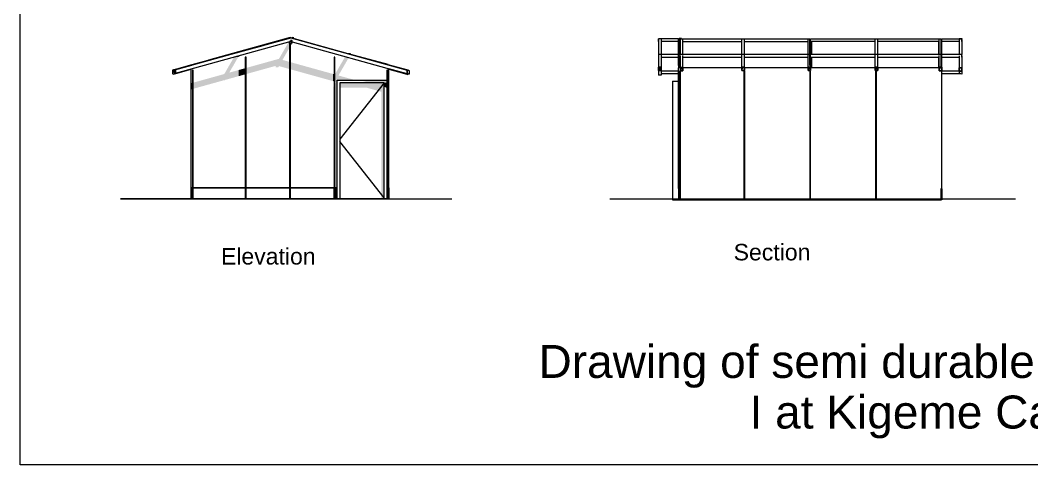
# Model space of a CAD drawing. Extents: x 4998 to 29504, y 981 to 19512.
# Drawn here: x 4998 to 20348, y 981 to 7724 of the extents above; entities that cross this region are included whole.
import ezdxf

# ---------------------------------------------------------------- set-up
doc = ezdxf.new("R2010")
doc.units = 0
doc.header["$MEASUREMENT"] = 0
for name, color, linetype, lineweight in [('A01_Esquisses.A_No_stylo__1', 7, 'Continuous', 5), ('A01_Esquisses.A_No_stylo__10', 134, 'Continuous', 5), ('B08_Murs ext_ Périphériques.B_No_stylo__161', 1, 'Continuous', 15), ('G04_Exter_ Environnement.G_No_stylo__110', 131, 'Continuous', 0), ('G04_Exter_ Environnement.G_No_stylo__30', 134, 'Continuous', 25)]:
    doc.layers.add(name, color=color, linetype=linetype, lineweight=lineweight)
for name, color, linetype, lineweight, true_color in [('B03_Constr_ Poteaux.B_No_stylo__189', 7, 'Continuous', 5, 0xb3b3b3), ('B03_Constr_ Poteaux.B_No_stylo__88', 7, 'Continuous', 13, 0xfd4435), ('B08_Murs ext_ Périphériques.B_No_stylo__189', 7, 'Continuous', 5, 0xb3b3b3), ('B08_Murs ext_ Périphériques.B_No_stylo__87', 7, 'Continuous', 13, 0x6a6a6a), ('C07_2D_ Textes_ Ttes échelle.C_No_stylo__66', 7, 'Continuous', 15, 0x5555ff), ('G04_Exter_ Environnement.G_No_stylo__189', 7, 'Continuous', 5, 0xb3b3b3), ('G04_Exter_ Environnement.G_No_stylo__90', 7, 'Continuous', 13, 0x00bfbf)]:
    doc.layers.add(name, color=color, linetype=linetype, lineweight=lineweight, true_color=true_color)
doc.styles.add('STYLE_GENERE_1', font='arial.ttf')

# ---------------------------------------------------------------- blocks, each defined once
blk = doc.blocks.new('*X16')
at = {"layer": 'G04_Exter_ Environnement.G_No_stylo__110', "linetype": 'Continuous'}
for p in [(14691, 6959), (14722, 7011)]:
    blk.add_line(p, (14722, 7011), dxfattribs=at)
blk = doc.blocks.new('Hachure_8')
at = {"layer": 'G04_Exter_ Environnement.G_No_stylo__110', "linetype": 'Continuous'}
blk.add_blockref('*X16', (0, 0), dxfattribs=at)
blk = doc.blocks.new('*X18')
at = {"layer": 'G04_Exter_ Environnement.G_No_stylo__110', "linetype": 'Continuous'}
for p, q in [((15015, 6962), (15031, 6989)), ((15031, 6989), (15043, 7008))]:
    blk.add_line(p, q, dxfattribs=at)
blk = doc.blocks.new('Hachure_9')
at = {"layer": 'G04_Exter_ Environnement.G_No_stylo__110', "linetype": 'Continuous'}
blk.add_blockref('*X18', (0, 0), dxfattribs=at)
blk = doc.blocks.new('*X20')
at = {"layer": 'G04_Exter_ Environnement.G_No_stylo__110', "linetype": 'Continuous'}
for p, q in [((15948, 6979), (15958, 6992)), ((15958, 6992), (15975, 7014))]:
    blk.add_line(p, q, dxfattribs=at)
blk = doc.blocks.new('Hachure_10')
at = {"layer": 'G04_Exter_ Environnement.G_No_stylo__110', "linetype": 'Continuous'}
blk.add_blockref('*X20', (0, 0), dxfattribs=at)
blk = doc.blocks.new('*X22')
at = {"layer": 'G04_Exter_ Environnement.G_No_stylo__110', "linetype": 'Continuous'}
for p, q in [((16962, 6982), (16952, 6963)), ((16973, 7004), (16962, 6982)), ((16978, 7014), (16973, 7004)), ((16980, 6962), (16992, 6980))]:
    blk.add_line(p, q, dxfattribs=at)
blk = doc.blocks.new('Hachure_11')
at = {"layer": 'G04_Exter_ Environnement.G_No_stylo__110', "linetype": 'Continuous'}
blk.add_blockref('*X22', (0, 0), dxfattribs=at)
blk = doc.blocks.new('*X24')
at = {"layer": 'G04_Exter_ Environnement.G_No_stylo__110', "linetype": 'Continuous'}
for p, q in [((17973, 6967), (17982, 6978)), ((17982, 6978), (18001, 7000)), ((18001, 7000), (18013, 7011))]:
    blk.add_line(p, q, dxfattribs=at)
blk = doc.blocks.new('Hachure_12')
at = {"layer": 'G04_Exter_ Environnement.G_No_stylo__110', "linetype": 'Continuous'}
blk.add_blockref('*X24', (0, 0), dxfattribs=at)
blk = doc.blocks.new('*X26')
at = {"layer": 'G04_Exter_ Environnement.G_No_stylo__110', "linetype": 'Continuous'}
for p, q in [((18944, 6977), (18966, 7007)), ((18966, 7007), (18968, 7011))]:
    blk.add_line(p, q, dxfattribs=at)
blk = doc.blocks.new('Hachure_13')
at = {"layer": 'G04_Exter_ Environnement.G_No_stylo__110', "linetype": 'Continuous'}
blk.add_blockref('*X26', (0, 0), dxfattribs=at)
blk = doc.blocks.new('*X28')
at = {"layer": 'G04_Exter_ Environnement.G_No_stylo__110', "linetype": 'Continuous'}
for p, q in [((19246, 6987), (19258, 7004)), ((19271, 6952), (19286, 6974))]:
    blk.add_line(p, q, dxfattribs=at)
blk = doc.blocks.new('Hachure_14')
at = {"layer": 'G04_Exter_ Environnement.G_No_stylo__110', "linetype": 'Continuous'}
blk.add_blockref('*X28', (0, 0), dxfattribs=at)

msp = doc.modelspace()

# ---------------------------------------------------------------- hatches: boundary and pattern name
at = {"layer": 'B03_Constr_ Poteaux.B_No_stylo__189', "linetype": 'Continuous', "lineweight": 0, "true_color": 0x595959}
for points in [[(9099.8, 7376.1), (9086.4, 7376.1), (9086.4, 7310.4), (9099.8, 7333.6)], [(9099.8, 7087.9), (9086.4, 7091.6), (9086.4, 6983.1), (9099.8, 6979.4)], [(7592.6, 6966.1), (7592.6, 5016.1), (7592.8, 5016.1), (7592.8, 5181.1), (7592.8, 6966.1)], [(7592.8, 5183.6), (7593.1, 5183.6), (7593.1, 6966.1), (7592.8, 6966.1)], [(8411.4, 6903), (8424.8, 6906.8), (8424.8, 6999.7), (8411.4, 6996)], [(10593.1, 6955.3), (10593.2, 6955.2), (10593.2, 6966.1), (10593.1, 6966.1)], [(7624.5, 6777.3), (7611.1, 6773.6), (7611.1, 6680.7), (7624.5, 6684.4)], [(9772.7, 6900.9), (9760.8, 6904.2), (9760.8, 6795.7), (9774.2, 6792), (9774.2, 6903.4)], [(9760.8, 5183.6), (9774.2, 5183.6), (9774.2, 6753.9), (9760.8, 6730.6)], [(10561.4, 6573.2), (10574.8, 6569.5), (10574.8, 6678), (10561.4, 6681.7)], [(10593.1, 6434.3), (10593.2, 6434.4), (10593.2, 6543.8), (10593.1, 6543.7)], [(7592.8, 5181.1), (7593.1, 5181.1), (7593.1, 5183.6), (7592.8, 5183.6)], [(7592.8, 5016.1), (7593.1, 5016.1), (7593.1, 5181.1), (7592.8, 5181.1)], [(7603.1, 5183.6), (7603.1, 5181.1), (7607.6, 5181.1), (7611.1, 5183.6)], [(7624.5, 5183.6), (7628.1, 5181.1), (7636.1, 5181.1), (7636.1, 5183.6)], [(7636.1, 5183.6), (7636.1, 5181.1), (7642.8, 5181.1), (7642.8, 5183.6)], [(7642.8, 5183.6), (7642.8, 5181.1), (7643.2, 5181.1), (7643.2, 5183.6)], [(8393.1, 5183.6), (8393.1, 5181.1), (8399.8, 5181.1), (8399.8, 5183.6)], [(8399.8, 5183.6), (8399.8, 5181.1), (8407.8, 5181.1), (8411.4, 5183.6)], [(8424.8, 5183.6), (8428.4, 5181.1), (8436.4, 5181.1), (8436.4, 5183.6)], [(8436.4, 5183.6), (8436.4, 5181.1), (8443.1, 5181.1), (8443.1, 5183.6)], [(9068.1, 5183.6), (9068.1, 5181.1), (9074.8, 5181.1), (9074.8, 5183.6)], [(9074.8, 5183.6), (9074.8, 5181.1), (9082.8, 5181.1), (9086.4, 5183.6)], [(9099.8, 5183.6), (9103.5, 5181.1), (9107.3, 5181.1), (9107.3, 5183.6)], [(9111.4, 5183.6), (9107.3, 5183.6), (9107.3, 5181.1), (9111.4, 5181.1)], [(9111.4, 5183.6), (9111.4, 5181.1), (9118.1, 5181.1), (9118.1, 5183.6)], [(9742.5, 5183.6), (9742.5, 5181.1), (9749.2, 5181.1), (9749.2, 5183.6)], [(9749.2, 5181.1), (9760.8, 5181.1), (9760.8, 5183.6), (9749.2, 5183.6)], [(9760.8, 5181.1), (9774.2, 5181.1), (9774.2, 5183.6), (9760.8, 5183.6)], [(9760.8, 5016.1), (9774.2, 5016.1), (9774.2, 5181.1), (9760.8, 5181.1)], [(9774.2, 5181.1), (9785.8, 5181.1), (9785.8, 5183.6), (9774.2, 5183.6)], [(9785.8, 5183.6), (9785.8, 5181.1), (9792.5, 5181.1), (9792.5, 5183.6)], [(10561.4, 5183.6), (10559.8, 5183.6), (10559.8, 5182.5)], [(10583.1, 5183.6), (10574.8, 5183.6), (10580.7, 5179.3), (10580.7, 5016.1), (10583.1, 5016.1)]]:
    msp.add_hatch(color=251, dxfattribs=at).paths.add_polyline_path(points, flags=0)
at = {"layer": 'B08_Murs ext_ Périphériques.B_No_stylo__189', "linetype": 'Continuous', "lineweight": 0, "true_color": 0x595959}
for points in [[(8424.8, 6906.8), (8873, 7031.3), (8873, 7009.5), (8912.9, 7009.4), (8923.8, 7028.3), (9086.4, 6983.1), (9086.4, 7091.6), (8977.8, 7121.8), (9086.4, 7310.4), (9086.4, 7376.1), (9083.3, 7376.1), (9083.3, 7397.9), (9072.1, 7394.8), (8923.4, 7136.9), (8921, 7137.6), (8424.8, 6999.7)], [(9107.3, 7376.1), (9099.8, 7376.1), (9099.8, 7333.6), (9107.3, 7346.5)], [(9123.3, 7376.1), (9107.3, 7376.1), (9107.3, 7346.5), (9124.3, 7376.1)], [(7624.5, 6684.4), (8078.9, 6810.6), (8101.4, 6810.6), (8105.8, 6818.1), (8312.2, 6875.5), (8312.2, 6968.4), (8169.6, 6928.8), (8312.1, 7176.1), (8311.1, 7176.1), (8284.9, 7176.1), (8242.2, 7164.2), (8094.5, 6907.9), (7624.5, 6777.3)], [(9099.8, 7087.9), (9099.8, 6979.4), (9107.3, 6977.3), (9107.3, 7085.8)], [(9107.3, 7085.8), (9107.3, 6977.3), (9743, 6800.7), (9743, 6909.2)], [(9809.8, 6816.1), (10078, 6816.1), (9827.1, 6885.8), (9984.3, 7158.7), (9930, 7173.8), (9809.8, 6965.3)], [(8411.4, 6996), (8312.2, 6968.4), (8312.2, 6875.5), (8411.4, 6903)], [(9760.8, 6904.2), (9743, 6909.2), (9743, 6800.7), (9760.8, 6795.7)], [(9793, 6786.8), (9774.2, 6753.9), (9774.2, 5183.6), (9809.8, 5183.6), (9809.8, 6816.1), (9809.8, 6965.3), (9774.2, 6903.4), (9774.2, 6792)], [(7593.1, 6675.7), (7611.1, 6680.7), (7611.1, 6773.6), (7593.1, 6768.6)], [(9849.8, 6702.8), (10247.8, 6702.8), (10477.8, 6638.9), (10477.8, 5016.1), (10519.8, 5016.1), (10519.8, 6776.1), (9849.8, 6776.1)], [(10145.9, 6816.1), (10289.8, 6776.1), (10519.8, 6776.1), (10559.8, 6776.1), (10559.8, 6809.6), (10536.4, 6816.1)], [(10559.8, 6776.1), (10519.8, 6776.1), (10519.8, 6712.2), (10559.8, 6701.1)], [(9746.8, 6706.2), (9746.8, 5183.6), (9760.8, 5183.6), (9760.8, 6730.6)], [(10559.8, 6682.2), (10559.8, 6573.7), (10561.4, 6573.2), (10561.4, 6681.7)], [(10593.1, 6672.9), (10574.8, 6678), (10574.8, 6569.5), (10593.1, 6564.4)], [(7804.4, 5183.6), (7803, 5181.1), (7866, 5181.1), (7867.5, 5183.6)], [(8393.1, 5183.6), (8390.5, 5183.6), (8390.5, 5181.1), (8393.1, 5181.1)], [(8788.3, 5181.1), (8851.4, 5181.1), (8852.8, 5183.6), (8789.8, 5183.6)], [(9068.1, 5183.6), (9065.6, 5183.6), (9065.6, 5181.1), (9068.1, 5181.1)], [(9532.1, 5183.6), (9530.6, 5181.1), (9742.5, 5181.1), (9742.5, 5183.6)], [(9760.8, 5181.1), (9746.8, 5181.1), (9746.8, 5016.1), (9760.8, 5016.1)], [(9774.2, 5181.1), (9774.2, 5016.1), (9809.8, 5016.1), (9809.8, 5181.1)], [(9809.8, 5183.6), (9792.5, 5183.6), (9792.5, 5183), (9809.8, 5183)]]:
    msp.add_hatch(color=251, dxfattribs=at).paths.add_polyline_path(points, flags=0)
at = {"layer": 'G04_Exter_ Environnement.G_No_stylo__189', "linetype": 'Continuous', "lineweight": 0, "true_color": 0x595959}
for points in [[(9083.3, 7397.9), (9103.3, 7403.5), (9103.3, 7416.1), (9083.3, 7416.2)], [(9123.5, 7397.9), (9123.3, 7397.9), (9123.3, 7376.1), (9123.6, 7376.1)], [(8311.1, 7183.3), (8284.9, 7176.1), (8288.5, 7176.1), (8311.1, 7182.4)], [(8311.1, 7182.4), (8311.1, 7176.1), (8311.4, 7176.1), (8311.4, 7183.4), (8311.1, 7183.3)], [(7314.5, 6958.3), (7314.5, 6929.6), (7354.4, 6929.5), (7354.4, 6969.4)], [(7323.5, 6906.3), (7353.9, 6914.7), (7355.7, 6917.9), (7323.5, 6908.9)], [(7571.1, 6977.7), (7569, 6974), (7593.1, 6980.7), (7593.1, 6983.8)], [(7596.1, 7037.1), (7596.1, 7036.6), (7603.1, 7038.5), (7603.1, 7041.3), (7597.7, 7039.8)], [(10808.7, 6929.6), (10807.3, 6927.2), (10861.6, 6912.1), (10863, 6914.5)], [(10820.1, 6923.6), (10817.9, 6919.8), (10831.6, 6916), (10832.7, 6920.1)], [(10832.7, 6920.1), (10831.6, 6916), (10872.3, 6904.6), (10875.6, 6910.3), (10871.6, 6911.4), (10871.6, 6909.3)], [(10852.7, 6969.2), (10870.5, 6964.3), (10870.5, 6964.4), (10852.7, 6969.2)], [(10871.2, 6929.2), (10871.2, 6928.7), (10871.5, 6929.2), (10871.5, 6929.2), (10871.5, 6961.2), (10871.5, 6961.2), (10871.5, 6929.2)], [(10871.5, 6967.1), (10871.5, 6961.2), (10871.5, 6961.2), (10871.5, 6967.1)], [(10871.5, 6929.2), (10871.7, 6929.2), (10871.7, 6961.3), (10871.5, 6961)], [(10874.8, 6929.2), (10871.6, 6929.2), (10871.6, 6923.7)], [(10871.6, 6913.2), (10872.5, 6912.9), (10873.3, 6914.3), (10871.6, 6914.7)], [(10871.6, 6911.4), (10874.6, 6910.5), (10875.5, 6912.1), (10871.6, 6913.2)]]:
    msp.add_hatch(color=251, dxfattribs=at).paths.add_polyline_path(points, flags=0)

# ---------------------------------------------------------------- linework, layer by layer
at = {"layer": 'A01_Esquisses.A_No_stylo__1', "linetype": 'Continuous'}
for p, q in [((7592.8, 5016.1), (6518.8, 5016.1)), ((6518.8, 5016.1), (11549.1, 5016.1)), ((13947.5, 5016.1), (20102.7, 5016.1))]:
    msp.add_line(p, q, dxfattribs=at)
at = {"layer": 'A01_Esquisses.A_No_stylo__10', "linetype": 'Continuous'}
for p, q in [((4998, 980.7), (4998, 19511.9)), ((29503.6, 980.7), (4998, 980.7))]:
    msp.add_line(p, q, dxfattribs=at)
at = {"layer": 'B03_Constr_ Poteaux.B_No_stylo__88', "linetype": 'Continuous'}
for p, q in [((14995, 7402), (15003.3, 7402)), ((15003.3, 7402), (15015, 7402)), ((16980.2, 7402), (16990.2, 7402)), ((16992.5, 7402), (17000.5, 7402)), ((17010.2, 7202), (17010.2, 7402)), ((18935, 7202), (18935, 7402)), ((18985, 7202), (18985, 7402)), ((14995, 7152), (15003.3, 7152)), ((15003.3, 7152), (15015, 7152)), ((16980.2, 7202), (16990.2, 7202)), ((17010.2, 7002), (17010.2, 7162)), ((18935, 7152), (18935, 7162)), ((18935, 7152), (18941.7, 7152)), ((18935, 7002), (18935, 7152)), ((18941.7, 7152), (18943.8, 7152)), ((18985, 7152), (18985, 7162)), ((18985, 7152), (18985, 7152)), ((18985, 7002), (18985, 7152)), ((7592.6, 6966.1), (7592.8, 6966.1)), ((7592.6, 5016.1), (7592.6, 6966.1)), ((7592.8, 6966.1), (7593.1, 6966.1)), ((7592.8, 5183.6), (7592.8, 6966.1)), ((10593.1, 6966.1), (10593.2, 6966.1)), ((10593.2, 5016.1), (10593.2, 6966.1)), ((16978.5, 6952), (16978.6, 6952)), ((16978.6, 6952), (16984.4, 6952)), ((16986.1, 6952), (16991.9, 6952)), ((16991.9, 6952), (16992, 6952)), ((18985, 7002), (18985, 7002)), ((18985, 5169), (18985, 7002)), ((7592.8, 5183.6), (7593.1, 5183.6)), ((7592.8, 5181.1), (7592.8, 5183.6)), ((7592.8, 5181.1), (7593.1, 5181.1)), ((7592.8, 5016.1), (7592.8, 5181.1)), ((7611.1, 5183.6), (7624.5, 5183.6)), ((7611.1, 5181.1), (7624.5, 5181.1)), ((7624.5, 5183.6), (7636.1, 5183.6)), ((7642.8, 5181.1), (7642.8, 5183.6)), ((7643.2, 5181.1), (7643.2, 5183.6)), ((8393.1, 5181.1), (8393.1, 5183.6)), ((8399.8, 5183.6), (8411.4, 5183.6)), ((8411.4, 5183.6), (8424.8, 5183.6)), ((8411.4, 5181.1), (8424.8, 5181.1)), ((8424.8, 5183.6), (8436.4, 5183.6)), ((8443.1, 5181.1), (8443.1, 5183.6)), ((9068.1, 5181.1), (9068.1, 5183.6)), ((9086.4, 5183.6), (9099.8, 5183.6)), ((9086.4, 5181.1), (9099.8, 5181.1)), ((9118.1, 5181.1), (9118.1, 5183.6)), ((9118.2, 5181.1), (9118.2, 5183.6)), ((9742.5, 5181.1), (9742.5, 5183.6)), ((9760.8, 5183.6), (9774.2, 5183.6)), ((9792.5, 5181.1), (9792.5, 5183.6)), ((18985, 5169), (18985, 5169)), ((18985, 5167), (18985, 5169)), ((18985, 5167), (18985, 5167)), ((18985, 5002), (18985, 5167)), ((7592.6, 5016.1), (7592.8, 5016.1)), ((7592.8, 5016.1), (7593.1, 5016.1)), ((7611.1, 5016.1), (7624.5, 5016.1)), ((8411.4, 5016.1), (8424.8, 5016.1)), ((9086.4, 5016.1), (9099.8, 5016.1)), ((9760.8, 5016.1), (9774.2, 5016.1)), ((10559.8, 5016.1), (10561.4, 5016.1)), ((10561.4, 5016.1), (10574.8, 5016.1)), ((10574.8, 5016.1), (10583.1, 5016.1)), ((10593.1, 5016.1), (10593.2, 5016.1)), ((15003.3, 5002), (15016.7, 5002)), ((15978.5, 5002), (15991.9, 5002)), ((16978.5, 5002), (16978.6, 5002)), ((16978.6, 5002), (16984.4, 5002)), ((16984.4, 5002), (16986.1, 5002)), ((16986.1, 5002), (16991.9, 5002)), ((16991.9, 5002), (16992, 5002)), ((17978.5, 5002), (17991.9, 5002)), ((18985, 5002), (18985, 5002))]:
    msp.add_line(p, q, dxfattribs=at)
at = {"layer": 'B08_Murs ext_ Périphériques.B_No_stylo__161', "linetype": 'Continuous'}
for p, q in [((9809.8, 6776.1), (9809.8, 6816.1)), ((9809.8, 6816.1), (10559.8, 6816.1)), ((9809.8, 5016.1), (9809.8, 6776.1)), ((9849.8, 6776.1), (9849.8, 5016.1)), ((10519.8, 6776.1), (9849.8, 6776.1)), ((10519.8, 6772.8), (9849.8, 5917.4)), ((10519.8, 5016.1), (10519.8, 6776.1)), ((10559.8, 6816.1), (10559.8, 6776.1)), ((10559.8, 6776.1), (10559.8, 5016.1)), ((14895, 6802), (14985, 6802)), ((14895, 6802), (14895, 6762)), ((14895, 6762), (14895, 5002)), ((10519.8, 5031.4), (9849.8, 5886.8)), ((9849.8, 5016.1), (9809.8, 5016.1)), ((10519.8, 5016.1), (9849.8, 5016.1)), ((10559.8, 5016.1), (10519.8, 5016.1)), ((14895, 5002), (14985, 5002))]:
    msp.add_line(p, q, dxfattribs=at)
at = {"layer": 'B08_Murs ext_ Périphériques.B_No_stylo__87', "linetype": 'Continuous'}
for p, q in [((9086.4, 7376.1), (9086.4, 5183.6)), ((9099.8, 5183.6), (9099.8, 7376.1)), ((14985, 7435.8), (14995, 7435.8)), ((14985, 7202), (14985, 7433.7)), ((14995, 7202), (14995, 7433.7)), ((18975, 7435.4), (18985, 7435.4)), ((18985, 7202), (18985, 7429)), ((7603.1, 7049.3), (8685.5, 7339.3)), ((8406, 7264.4), (7603.1, 7049.3)), ((9970.8, 7216.1), (9793.3, 7263.6)), ((16980.2, 7263.1), (16990.2, 7263.1)), ((18975, 7202), (18975, 7242.7)), ((8424.8, 7166.1), (8411.4, 7166.1)), ((8411.4, 7166.1), (8411.4, 5183.6)), ((8424.8, 5183.6), (8424.8, 7166.1)), ((9774.2, 7166.1), (9760.8, 7166.1)), ((9760.8, 7166.1), (9760.8, 5183.6)), ((9774.2, 5183.6), (9774.2, 7166.1)), ((10583.1, 7052), (9994.4, 7209.8)), ((14985, 7037.9), (14985, 7195.7)), ((14995, 7037.9), (14995, 7195.7)), ((16980.2, 7082.4), (16990.2, 7082.4)), ((18975, 7037), (18975, 7191)), ((18985, 7037), (18985, 7191)), ((7593.1, 5183.6), (7593.1, 6983.8)), ((7603.1, 7038.5), (7603.1, 7049.3)), ((7603.1, 7049.3), (7603.1, 7049.3)), ((7624.5, 6966.1), (7611.1, 6966.1)), ((7611.1, 6966.1), (7611.1, 5183.6)), ((7624.5, 5183.6), (7624.5, 6966.1)), ((10574.8, 6966.1), (10561.4, 6966.1)), ((10561.4, 6966.1), (10561.4, 5183.6)), ((10574.8, 5183.6), (10574.8, 6966.1)), ((10583.1, 7052), (10583.1, 7044.1)), ((10593.1, 5183.6), (10593.1, 6989.5)), ((14985, 7037.9), (14995, 7037.9)), ((14985, 7037.9), (14985, 7002)), ((15015, 7002), (14985, 7002)), ((14985, 5169.6), (14985, 7002)), ((14995, 7037.9), (14995, 7002)), ((15003.3, 6952), (15003.3, 5002)), ((15016.7, 6952), (15003.3, 6952)), ((15016.7, 5002), (15016.7, 6952)), ((15948, 7002), (15055, 7002)), ((15978.5, 6952), (15978.5, 5002)), ((15991.9, 6952), (15978.5, 6952)), ((16952.5, 7002), (15988, 7002)), ((15991.9, 5002), (15991.9, 6952)), ((16978.5, 6952), (16978.5, 5002)), ((16984.4, 6952), (16978.5, 6952)), ((16990.2, 7043.5), (16980.2, 7043.5)), ((16986.1, 6952), (16984.4, 6952)), ((16992, 6952), (16986.1, 6952)), ((16992, 5002), (16992, 6952)), ((17973.4, 7002), (16992.5, 7002)), ((17978.5, 6952), (17978.5, 5002)), ((17991.9, 6952), (17978.5, 6952)), ((17991.9, 5002), (17991.9, 6952)), ((18943.8, 7002), (18013.4, 7002)), ((18975, 7037), (18985, 7037)), ((18975, 7029.4), (18975, 7037)), ((18985, 7002), (18983.8, 7002)), ((18985, 7002), (18985, 7037)), ((18985, 5169), (18985, 7002)), ((7593.1, 5016.1), (7593.1, 5183.6)), ((7603.1, 5183.6), (7601.7, 5183.6)), ((7601.7, 5181.1), (7611.1, 5181.1)), ((7601.7, 5016.1), (7601.7, 5181.1)), ((7611.1, 5183.6), (7603.1, 5183.6)), ((7603.1, 5181.1), (7603.1, 5183.6)), ((7611.1, 5181.1), (7611.1, 5016.1)), ((8411.4, 5183.6), (7624.5, 5183.6)), ((7624.5, 5181.1), (8411.4, 5181.1)), ((7624.5, 5016.1), (7624.5, 5181.1)), ((8411.4, 5181.1), (8411.4, 5016.1)), ((9086.4, 5183.6), (8424.8, 5183.6)), ((8424.8, 5181.1), (9086.4, 5181.1)), ((8424.8, 5016.1), (8424.8, 5181.1)), ((9086.4, 5181.1), (9086.4, 5016.1)), ((9760.8, 5183.6), (9099.8, 5183.6)), ((9099.8, 5181.1), (9760.8, 5181.1)), ((9099.8, 5016.1), (9099.8, 5181.1)), ((9760.8, 5181.1), (9760.8, 5016.1)), ((9809.8, 5183.6), (9774.2, 5183.6)), ((9774.2, 5181.1), (9809.8, 5181.1)), ((9774.2, 5016.1), (9774.2, 5181.1)), ((9792.5, 5183), (9809.8, 5183)), ((10561.4, 5183.6), (10559.8, 5183.6)), ((10583.1, 5183.6), (10574.8, 5183.6)), ((10583.1, 5183.6), (10583.1, 5016.1)), ((10593.1, 5183.6), (10593.1, 5016.1)), ((14985, 5169.6), (14985, 5002)), ((18975, 5002), (18975, 5169)), ((18985, 5169), (18975, 5169)), ((18985, 5167), (18975, 5167)), ((18985, 5167), (18985, 5002)), ((7593.1, 5016.1), (7601.7, 5016.1)), ((7611.1, 5016.1), (7601.7, 5016.1)), ((8411.4, 5016.1), (7624.5, 5016.1)), ((9086.4, 5016.1), (8424.8, 5016.1)), ((9760.8, 5016.1), (9099.8, 5016.1)), ((9809.8, 5016.1), (9774.2, 5016.1)), ((10593.1, 5016.1), (10583.1, 5016.1)), ((14985, 5002), (15003.3, 5002)), ((15016.7, 5002), (15978.5, 5002)), ((15991.9, 5002), (16978.5, 5002)), ((16992, 5002), (17978.5, 5002)), ((17991.9, 5002), (18975, 5002)), ((18985, 5002), (18975, 5002))]:
    msp.add_line(p, q, dxfattribs=at)
at = {"layer": 'G04_Exter_ Environnement.G_No_stylo__30', "linetype": 'Continuous'}
for p, q in [((14684.7, 7011.3), (14724.7, 7011.3)), ((14684.7, 6959.4), (14684.7, 7011.3)), ((14684.7, 6959.4), (14724.7, 6959.4)), ((14724.7, 6959.4), (14724.7, 7011.3)), ((15015, 7008.5), (15055, 7008.5)), ((15015, 6956.6), (15015, 7008.5)), ((15015, 6956.6), (15055, 6956.6)), ((15055, 6956.6), (15055, 7008.5)), ((15948, 7014.4), (15988, 7014.4)), ((15948, 6962.5), (15948, 7014.4)), ((15948, 6962.5), (15988, 6962.5)), ((15988, 6962.5), (15988, 7014.4)), ((16952.5, 6962), (16952.5, 7013.9)), ((16952.5, 7013.9), (16992.5, 7013.9)), ((16952.5, 6962), (16992.5, 6962)), ((16992.5, 6962), (16992.5, 7013.9)), ((17973.4, 7012.4), (18013.4, 7012.4)), ((17973.4, 6960.5), (17973.4, 7012.4)), ((17973.4, 6960.5), (18013.4, 6960.5)), ((18013.4, 6960.5), (18013.4, 7012.4)), ((18943.8, 6958.7), (18943.8, 7010.6)), ((18943.8, 7010.6), (18983.8, 7010.6)), ((18943.8, 6958.7), (18983.8, 6958.7)), ((18983.8, 6958.7), (18983.8, 7010.6)), ((19246.3, 7004), (19286.3, 7004)), ((19246.3, 6952.2), (19246.3, 7004)), ((19246.3, 6952.2), (19286.3, 6952.2)), ((19286.3, 6952.2), (19286.3, 7004))]:
    msp.add_line(p, q, dxfattribs=at)
at = {"layer": 'G04_Exter_ Environnement.G_No_stylo__90', "linetype": 'Continuous'}
for p, q in [((9103.3, 7403.5), (7314, 6906.3)), ((9103.3, 7455.4), (7354.5, 6969.4)), ((9093.4, 7460.9), (7855, 7116.8)), ((8402.2, 7263.4), (9124.5, 7464.1)), ((9083.3, 7376.1), (9083.3, 7397.9)), ((9123.3, 7376.1), (9083.3, 7376.1)), ((9084.4, 7453), (9084.4, 7457.8)), ((9093.1, 7455.4), (9084.4, 7457.8)), ((9093.4, 7455.5), (9093.4, 7460.9)), ((9094.8, 7455.9), (9094.8, 7458.8)), ((9100.2, 7457.3), (9094.8, 7458.8)), ((9123.3, 7416.1), (9100, 7416.1)), ((9103.3, 7455.4), (10871.2, 6964.1)), ((9103.3, 7403.5), (9109.1, 7401.9)), ((9123.3, 7376.1), (9123.3, 7416.1)), ((9123.3, 7397.9), (10871.2, 6912.2)), ((9124.3, 7376.1), (9123.3, 7376.1)), ((9124.3, 7376.1), (9124.3, 7397.6)), ((9124.5, 7464.1), (9138.3, 7467.9)), ((9124.5, 7464.1), (9124.5, 7449.5)), ((9975.6, 7216.1), (9124.5, 7452.6)), ((9138.3, 7448.8), (9138.3, 7467.9)), ((9138.3, 7467.9), (9138.3, 7467.9)), ((9138.3, 7467.9), (9138.3, 7448.8)), ((14684.6, 7402), (14684.6, 7442)), ((14985, 7442), (14684.6, 7442)), ((14684.7, 7402), (14684.6, 7402)), ((14684.7, 7440.8), (14684.7, 7011.3)), ((14724.7, 7440.8), (14724.7, 7202)), ((14985, 7402), (14724.7, 7402)), ((14985, 7433.7), (14985, 7442)), ((15035, 7444.5), (14995, 7444.5)), ((14995, 7444.5), (14995, 7442)), ((14995, 7442), (16980.2, 7442)), ((14995, 7402), (14995, 7442)), ((15015, 7202), (15015, 7437.7)), ((15035, 7442), (15035, 7444.5)), ((15055, 7202), (15055, 7437.6)), ((15055, 7402), (15948, 7402)), ((15948, 7441.3), (15988, 7441.3)), ((15948, 7202), (15948, 7441.3)), ((15988, 7202), (15988, 7441.3)), ((15988, 7402), (16952.5, 7402)), ((16952.5, 7202), (16952.5, 7441.3)), ((16980.2, 7441.2), (16980.2, 7442)), ((16980.2, 7202), (16980.2, 7441.2)), ((16990.2, 7441.2), (16990.2, 7442)), ((16990.2, 7442), (18975, 7442)), ((16990.2, 7202), (16990.2, 7441.2)), ((16992.5, 7202), (16992.5, 7441.2)), ((17973.4, 7402), (17000.5, 7402)), ((17973.4, 7202), (17973.4, 7438.7)), ((18013.4, 7202), (18013.4, 7438.7)), ((18943.8, 7402), (18013.4, 7402)), ((18943.8, 7202), (18943.8, 7435.9)), ((18943.8, 7389.9), (18943.8, 7390.1)), ((18975, 7435.9), (18975, 7442)), ((18975, 7202), (18975, 7435.9)), ((18985, 7442), (19286.2, 7442)), ((18985, 7429), (18985, 7442)), ((19246.3, 7402), (18985, 7402)), ((19246.3, 7442), (19246.3, 7446.9)), ((19246.3, 7446.9), (19286.3, 7446.9)), ((19246.3, 7429.1), (19246.3, 7202)), ((19286.2, 7429.1), (19286.2, 7442)), ((19286.2, 7442), (19286.4, 7442)), ((19286.3, 7446.9), (19286.3, 7442)), ((19286.3, 7432.9), (19286.3, 7202)), ((19286.4, 7402), (19286.3, 7402)), ((19286.4, 7402), (19286.4, 7442)), ((8402.1, 7263.4), (8402.2, 7263.4)), ((9993.3, 7216.1), (9964.4, 7216.1)), ((9994.4, 7216.1), (9993.3, 7216.1)), ((9993.3, 7216.1), (9993.3, 7208)), ((9994.4, 7207.8), (9994.4, 7216.1)), ((9994.4, 7216.1), (9994.4, 7216.1)), ((9994.4, 7209.7), (9994.4, 7216.1)), ((10001.4, 7216.1), (9994.4, 7216.1)), ((10001.4, 7208.9), (10001.4, 7216.1)), ((10001.4, 7216.1), (10001.4, 7216.1)), ((10008.4, 7216.1), (10001.4, 7216.1)), ((10001.4, 7208.9), (10001.4, 7216.1)), ((10008.4, 7207), (10008.4, 7216.1)), ((10008.5, 7216.1), (10008.4, 7216.1)), ((10008.5, 7207), (10008.5, 7216.1)), ((10009.5, 7216.1), (10008.5, 7216.1)), ((10009.5, 7206.7), (10009.5, 7216.1)), ((8311.1, 7176.1), (8284.9, 7176.1)), ((8311.1, 7183.3), (8311.1, 7176.1)), ((8311.1, 7176.1), (8312.1, 7176.1)), ((8312.1, 7176.1), (8312.1, 7183.6)), ((10106, 7179.9), (9997.8, 7209.9)), ((14985, 7202), (14685.6, 7202)), ((14685.6, 7202), (14685.6, 7194)), ((14724.7, 7194), (14724.7, 7011.3)), ((14724.7, 7162), (14985, 7162)), ((14985, 7195.7), (14985, 7202)), ((14995, 7162), (14995, 7202)), ((16980.2, 7202), (14995, 7202)), ((14995, 7162), (15015, 7162)), ((15015, 7008.5), (15015, 7190.9)), ((15055, 7008.5), (15055, 7190.8)), ((15055, 7162), (15948, 7162)), ((15948, 7014.4), (15948, 7195.9)), ((15988, 7014.4), (15988, 7195.8)), ((15988, 7162), (16952.5, 7162)), ((16952.5, 7013.9), (16952.5, 7194.4)), ((16980.2, 7194.4), (16980.2, 7202)), ((16980.2, 7038.3), (16980.2, 7194.4)), ((18975, 7202), (16990.2, 7202)), ((16990.2, 7194.4), (16990.2, 7202)), ((16990.2, 7038.3), (16990.2, 7194.4)), ((16992.5, 7013.9), (16992.5, 7194.4)), ((16992.5, 7162), (17973.4, 7162)), ((17973.4, 7012.4), (17973.4, 7191.9)), ((18013.4, 7012.4), (18013.4, 7191.9)), ((18013.4, 7162), (18943.8, 7162)), ((18943.8, 7010.6), (18943.8, 7189.1)), ((18975, 7189.1), (18975, 7202)), ((18975, 7029.4), (18975, 7189.1)), ((18985, 7191), (18985, 7202)), ((19287.2, 7202), (18985, 7202)), ((18985, 7162), (19246.3, 7162)), ((19246.3, 7182.3), (19246.3, 7004)), ((19286.3, 7182.3), (19286.3, 7004)), ((19286.3, 7162), (19287.2, 7162)), ((19287.2, 7202), (19287.3, 7202)), ((19287.2, 7162), (19287.2, 7202)), ((19287.2, 7162), (19287.3, 7162)), ((19287.3, 7162), (19287.3, 7202)), ((7335.8, 6964.2), (7314, 6958.2)), ((7314, 6906.3), (7314, 6958.2)), ((7314.5, 6958.3), (7314.5, 6969.5)), ((7314.5, 6969.5), (7354.5, 6969.5)), ((7323.5, 6906.3), (7359, 6916.1)), ((7323.5, 6908.9), (7323.5, 6906.3)), ((7370.9, 6982.3), (7325.1, 6969.5)), ((7354.5, 6929.5), (7329.3, 6929.5)), ((7344.8, 6969.5), (7603.1, 7041.3)), ((7354.5, 6969.5), (7354.5, 6929.5)), ((7354.5, 6969.5), (7355, 6969.5)), ((7359, 6915.7), (7593.1, 6980.7)), ((7359, 6918.8), (7359, 6915.7)), ((7603.1, 7046.8), (7370.9, 6982.3)), ((7372.3, 6977.2), (7370.9, 6982.3)), ((10863.8, 6969.2), (10583.1, 7047.3)), ((10871.6, 6909.3), (10593.1, 6986.7)), ((10593.1, 6982.2), (10831.6, 6916)), ((10832.7, 6920.1), (10831.6, 6916)), ((10831.6, 6916), (10879.1, 6902.8)), ((10852.7, 6969.2), (10870.5, 6969.2)), ((10870.5, 6969.2), (10870.5, 6964.3)), ((10870.5, 6969.2), (10886.5, 6969.2)), ((10871.2, 6964.1), (10871.2, 6912.2)), ((10871.2, 6929.2), (10871.5, 6929.2)), ((10871.6, 6961.2), (10871.5, 6961.2)), ((10871.6, 6909.3), (10871.6, 6961.2)), ((10871.6, 6929.2), (10874.8, 6929.2)), ((10903.7, 6906.3), (10871.6, 6915.2)), ((10902.1, 6906.3), (10871.6, 6914.7)), ((10882, 6910.3), (10871.6, 6913.2)), ((10871.6, 6911.4), (10885.4, 6907.5)), ((10903.7, 6958.2), (10874.8, 6966.2)), ((10879.1, 6902.8), (10880.8, 6908.8)), ((10882, 6910.3), (10882, 6911.9)), ((10885.4, 6907.5), (10885.4, 6910.9)), ((10886.5, 6969.2), (10886.5, 6962.9)), ((10903.7, 6906.3), (10903.7, 6958.2)), ((14684.6, 6955.5), (14684.6, 6915.5)), ((14684.6, 6955.5), (14684.7, 6955.5)), ((14684.6, 6915.5), (14684.7, 6915.5)), ((14684.7, 6959.4), (14684.7, 6892.2)), ((14724.7, 6959.4), (14724.7, 6892.2)), ((14724.7, 6955.5), (14985, 6955.5)), ((14724.7, 6915.5), (14985, 6915.5)), ((16980.2, 7038.3), (16990.2, 7038.3)), ((18983.8, 7029.4), (18975, 7029.4)), ((18983.8, 7010.6), (18983.8, 7029.4)), ((18985, 6955.5), (19246.3, 6955.5)), ((18985, 6915.5), (19255, 6915.5)), ((19246.3, 6955.5), (19246.3, 6955.5)), ((19246.3, 6952.2), (19246.3, 6920)), ((19286.3, 6906.9), (19246.3, 6920)), ((19254.6, 6917.3), (19255, 6915.5)), ((19255, 6915.5), (19260.1, 6915.5)), ((19286.3, 6952.2), (19286.3, 6906.9)), ((19286.3, 6915.5), (19286.3, 6915.6)), ((19286.3, 6915.5), (19286.3, 6915.5)), ((10902.1, 6906.3), (10902.1, 6906.7)), ((14724.7, 6892.2), (14684.7, 6892.2))]:
    msp.add_line(p, q, dxfattribs=at)
for p in [(7344.8, 6969.5), (19246.3, 6955.5)]:
    msp.add_point(p, dxfattribs=at)

# ---------------------------------------------------------------- block references
at = {"layer": 'G04_Exter_ Environnement.G_No_stylo__110', "linetype": 'Continuous'}
for name in ['Hachure_8', 'Hachure_9', 'Hachure_10', 'Hachure_11', 'Hachure_12', 'Hachure_13', 'Hachure_14']:
    msp.add_blockref(name, (0, 0), dxfattribs=at)

# ---------------------------------------------------------------- texts
at = {"layer": 'C07_2D_ Textes_ Ttes échelle.C_No_stylo__66', "linetype": 'Continuous', "char_height": 250, "attachment_point": 1, "style": 'STYLE_GENERE_1'}
for s, insert in [('{Section}', (15823.8, 4331)), ('{Elevation}', (8043.8, 4268.1))]:
    msp.add_mtext(s, dxfattribs=dict(at, insert=insert))
at = {"layer": 'C07_2D_ Textes_ Ttes échelle.C_No_stylo__66', "linetype": 'Continuous', "insert": (18860.6, 2798.2), "char_height": 500, "width": 12127.606, "attachment_point": 2, "line_spacing_factor": 0.921299, "style": 'STYLE_GENERE_1'}
msp.add_mtext('{Drawing of semi durable shelter Phase I at Kigeme Camp}', dxfattribs=at)

doc.saveas('drawing.dxf')
